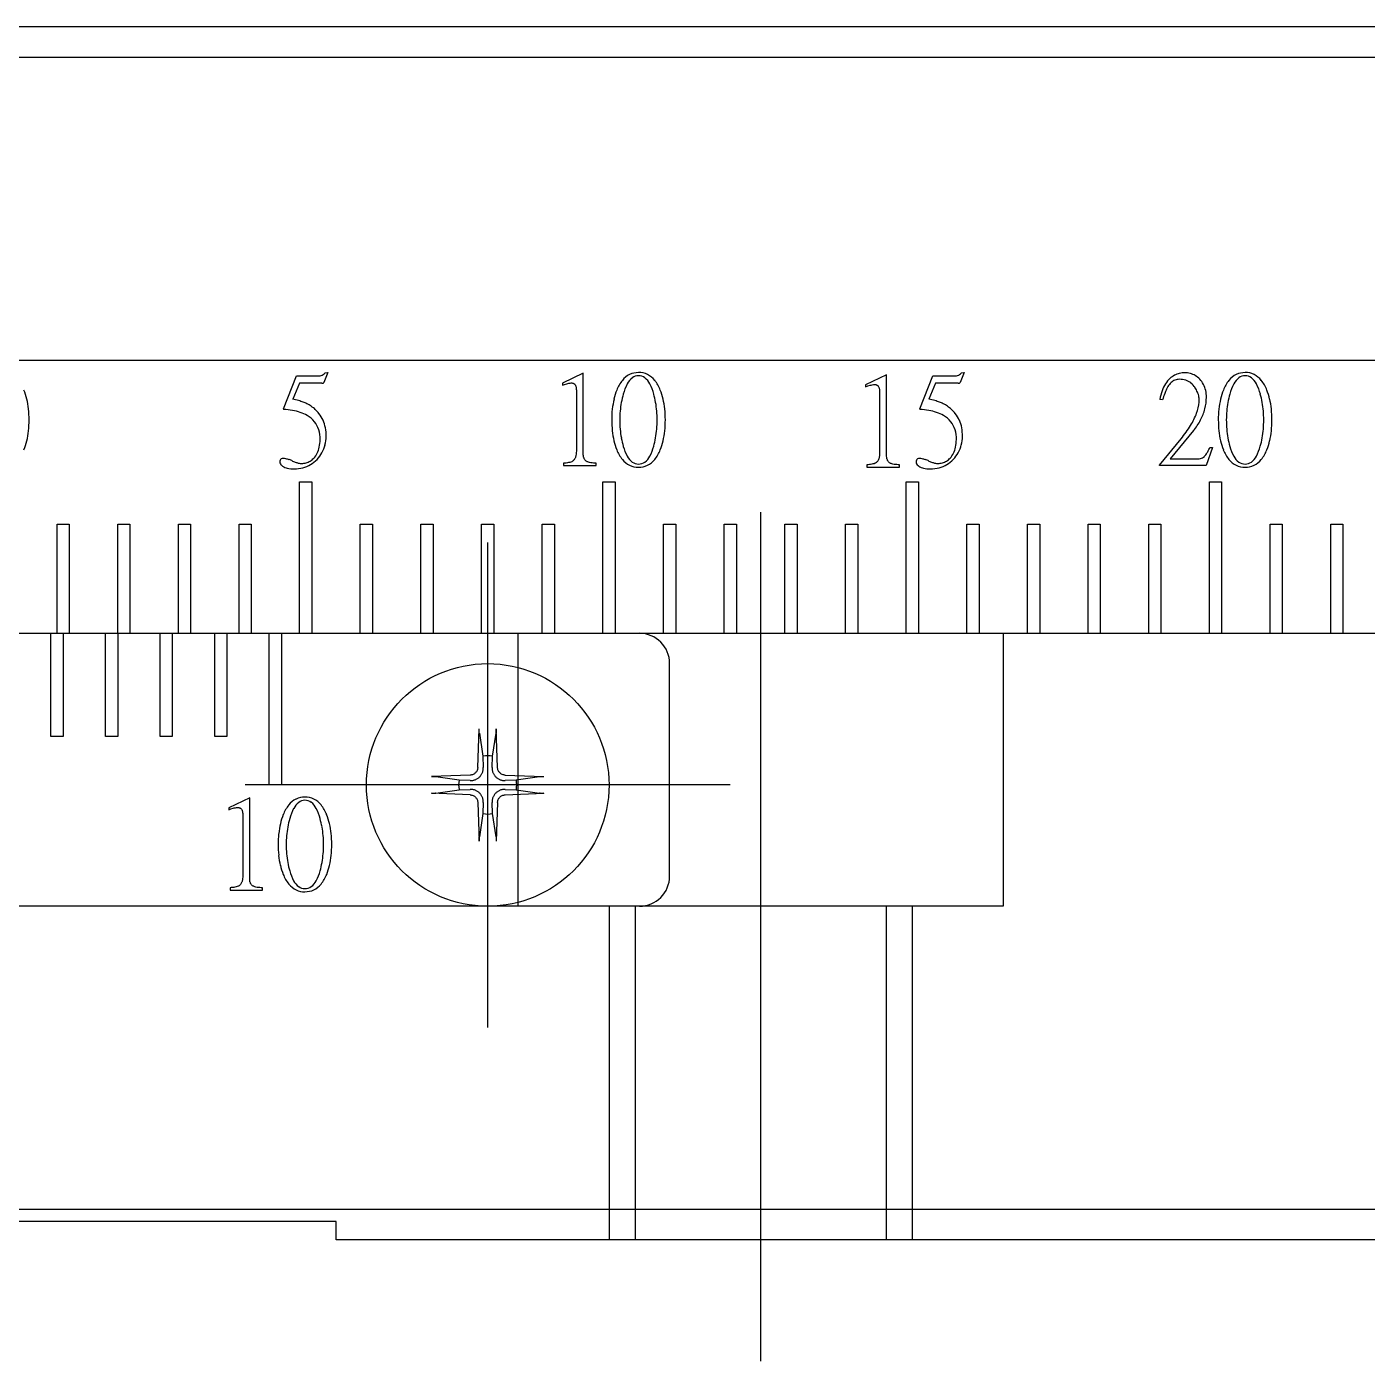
# Model space of a CAD drawing. Extents: x 1 to 273, y 0 to 197.
# Drawn here: x 136.67 to 158.76, y 68.77 to 90.77 of the extents above; entities that cross this region are included whole.
import ezdxf

# ---------------------------------------------------------------- set-up
doc = ezdxf.new("R2010")
doc.units = 0
doc.linetypes.add('CENTER', pattern=[50.8, 31.75, -6.35, 6.35, -6.35])
doc.linetypes.add('DASHED', pattern=[19.05, 12.7, -6.35])
doc.layers.get('0').update_dxf_attribs({"linetype": 'CONTINUOUS'})
doc.layers.add('CENTER', color=1, linetype='CENTER')

msp = doc.modelspace()

# ---------------------------------------------------------------- linework, layer by layer
at = {"color": 7, "linetype": 'CONTINUOUS'}
for p, q in [((180.765, 90.77), (91.765, 90.77)), ((91.265, 90.27), (181.265, 90.27)), ((180.265, 85.27), (92.265, 85.27)), ((140.901, 84.472), (141.115, 85.013)), ((141.16, 84.892), (141.05, 84.631)), ((141.115, 85.013), (141.488, 85.013)), ((141.531, 84.892), (141.16, 84.892)), ((141.63, 85.07), (141.563, 84.907)), ((141.586, 85.066), (141.63, 85.07)), ((145.841, 85.059), (145.496, 84.894)), ((145.496, 84.894), (145.496, 84.862)), ((145.496, 84.862), (145.532, 84.875)), ((145.532, 84.875), (145.568, 84.886)), ((145.568, 84.886), (145.586, 84.891)), ((145.586, 84.891), (145.605, 84.895)), ((145.605, 84.895), (145.624, 84.897)), ((145.624, 84.897), (145.643, 84.898)), ((145.643, 84.898), (145.653, 84.898)), ((145.653, 84.898), (145.663, 84.896)), ((145.663, 84.896), (145.668, 84.895)), ((145.668, 84.895), (145.673, 84.894)), ((145.673, 84.894), (145.678, 84.892)), ((145.678, 84.892), (145.682, 84.89)), ((145.682, 84.89), (145.687, 84.887)), ((145.687, 84.887), (145.691, 84.885)), ((145.691, 84.885), (145.695, 84.882)), ((145.695, 84.882), (145.698, 84.878)), ((145.698, 84.878), (145.702, 84.875)), ((145.702, 84.875), (145.705, 84.871)), ((145.705, 84.871), (145.71, 84.862)), ((145.71, 84.862), (145.715, 84.853)), ((145.841, 83.733), (145.841, 85.059)), ((150.841, 85.033), (150.496, 84.868)), ((150.496, 84.868), (150.496, 84.835)), ((150.532, 84.848), (150.568, 84.86)), ((150.568, 84.86), (150.586, 84.864)), ((150.586, 84.864), (150.605, 84.868)), ((150.605, 84.868), (150.624, 84.871)), ((150.624, 84.871), (150.643, 84.872)), ((150.643, 84.872), (150.653, 84.871)), ((150.653, 84.871), (150.663, 84.87)), ((150.663, 84.87), (150.668, 84.869)), ((150.668, 84.869), (150.673, 84.867)), ((150.673, 84.867), (150.678, 84.866)), ((150.678, 84.866), (150.682, 84.863)), ((150.682, 84.863), (150.687, 84.861)), ((150.687, 84.861), (150.691, 84.858)), ((150.691, 84.858), (150.695, 84.855)), ((150.841, 83.706), (150.841, 85.033)), ((151.391, 84.472), (151.605, 85.013)), ((151.65, 84.892), (151.54, 84.631)), ((151.605, 85.013), (151.978, 85.013)), ((152.021, 84.892), (151.65, 84.892)), ((152.121, 85.07), (152.053, 84.907)), ((152.076, 85.066), (152.121, 85.07)), ((145.715, 84.853), (145.718, 84.844)), ((145.718, 84.844), (145.721, 84.834)), ((145.721, 84.834), (145.723, 84.824)), ((145.723, 84.824), (145.725, 84.813)), ((145.725, 84.813), (145.726, 84.803)), ((145.726, 84.803), (145.726, 84.792)), ((145.726, 84.792), (145.727, 84.782)), ((145.727, 84.782), (145.727, 83.771)), ((150.496, 84.835), (150.532, 84.848)), ((150.695, 84.855), (150.698, 84.852)), ((150.698, 84.852), (150.702, 84.848)), ((150.702, 84.848), (150.705, 84.844)), ((150.705, 84.844), (150.71, 84.836)), ((150.71, 84.836), (150.715, 84.827)), ((150.715, 84.827), (150.718, 84.817)), ((150.718, 84.817), (150.721, 84.807)), ((150.721, 84.807), (150.723, 84.797)), ((150.723, 84.797), (150.725, 84.787)), ((150.725, 84.787), (150.726, 84.776)), ((150.726, 84.776), (150.726, 84.766)), ((150.726, 84.766), (150.727, 84.756)), ((150.727, 84.756), (150.727, 83.745)), ((155.478, 84.837), (155.457, 84.795)), ((155.388, 84.621), (155.348, 84.627)), ((155.341, 83.545), (155.696, 83.977)), ((155.9, 84.112), (155.519, 83.647)), ((145.727, 83.771), (145.726, 83.749)), ((156.214, 83.833), (156.108, 83.535)), ((156.173, 83.833), (156.214, 83.833)), ((145.537, 83.577), (145.517, 83.576)), ((145.517, 83.576), (145.517, 83.535)), ((145.517, 83.535), (146.053, 83.535)), ((145.557, 83.578), (145.537, 83.577)), ((145.578, 83.581), (145.557, 83.578)), ((145.598, 83.584), (145.578, 83.581)), ((145.617, 83.588), (145.598, 83.584)), ((145.635, 83.594), (145.617, 83.588)), ((145.651, 83.6), (145.635, 83.594)), ((145.659, 83.604), (145.651, 83.6)), ((145.665, 83.608), (145.659, 83.604)), ((145.674, 83.615), (145.665, 83.608)), ((145.682, 83.623), (145.674, 83.615)), ((145.69, 83.631), (145.682, 83.623)), ((145.696, 83.64), (145.69, 83.631)), ((145.702, 83.65), (145.696, 83.64)), ((145.707, 83.66), (145.702, 83.65)), ((145.711, 83.67), (145.707, 83.66)), ((145.715, 83.681), (145.711, 83.67)), ((145.718, 83.692), (145.715, 83.681)), ((145.72, 83.703), (145.718, 83.692)), ((145.724, 83.726), (145.72, 83.703)), ((145.726, 83.749), (145.724, 83.726)), ((145.841, 83.715), (145.841, 83.733)), ((145.843, 83.698), (145.841, 83.715)), ((145.846, 83.681), (145.843, 83.698)), ((145.851, 83.664), (145.846, 83.681)), ((145.854, 83.656), (145.851, 83.664)), ((145.857, 83.648), (145.854, 83.656)), ((145.861, 83.64), (145.857, 83.648)), ((145.866, 83.633), (145.861, 83.64)), ((145.871, 83.626), (145.866, 83.633)), ((145.877, 83.62), (145.871, 83.626)), ((145.883, 83.614), (145.877, 83.62)), ((145.89, 83.608), (145.883, 83.614)), ((145.898, 83.603), (145.89, 83.608)), ((145.907, 83.599), (145.898, 83.603)), ((145.916, 83.595), (145.907, 83.599)), ((145.926, 83.591), (145.916, 83.595)), ((145.945, 83.586), (145.926, 83.591)), ((145.965, 83.582), (145.945, 83.586)), ((145.986, 83.579), (145.965, 83.582)), ((146.008, 83.577), (145.986, 83.579)), ((146.03, 83.576), (146.008, 83.577)), ((146.053, 83.576), (146.03, 83.576)), ((146.053, 83.535), (146.053, 83.576)), ((150.537, 83.55), (150.517, 83.549)), ((150.517, 83.549), (150.517, 83.508)), ((150.557, 83.552), (150.537, 83.55)), ((150.578, 83.554), (150.557, 83.552)), ((150.598, 83.557), (150.578, 83.554)), ((150.617, 83.562), (150.598, 83.557)), ((150.635, 83.567), (150.617, 83.562)), ((150.651, 83.574), (150.635, 83.567)), ((150.659, 83.578), (150.651, 83.574)), ((150.665, 83.582), (150.659, 83.578)), ((150.674, 83.589), (150.665, 83.582)), ((150.682, 83.596), (150.674, 83.589)), ((150.69, 83.605), (150.682, 83.596)), ((150.696, 83.614), (150.69, 83.605)), ((150.702, 83.623), (150.696, 83.614)), ((150.707, 83.634), (150.702, 83.623)), ((150.711, 83.644), (150.707, 83.634)), ((150.715, 83.655), (150.711, 83.644)), ((150.718, 83.666), (150.715, 83.655)), ((150.72, 83.677), (150.718, 83.666)), ((150.724, 83.699), (150.72, 83.677)), ((150.726, 83.722), (150.724, 83.699)), ((150.727, 83.745), (150.726, 83.722)), ((150.841, 83.689), (150.841, 83.706)), ((150.843, 83.671), (150.841, 83.689)), ((150.846, 83.654), (150.843, 83.671)), ((150.851, 83.637), (150.846, 83.654)), ((150.854, 83.629), (150.851, 83.637)), ((150.857, 83.621), (150.854, 83.629)), ((150.861, 83.614), (150.857, 83.621)), ((150.866, 83.606), (150.861, 83.614)), ((150.871, 83.6), (150.866, 83.606)), ((150.877, 83.593), (150.871, 83.6)), ((150.883, 83.587), (150.877, 83.593)), ((150.89, 83.582), (150.883, 83.587)), ((150.898, 83.577), (150.89, 83.582)), ((150.907, 83.572), (150.898, 83.577)), ((150.916, 83.568), (150.907, 83.572)), ((150.926, 83.565), (150.916, 83.568)), ((150.945, 83.56), (150.926, 83.565)), ((150.965, 83.556), (150.945, 83.56)), ((150.986, 83.553), (150.965, 83.556)), ((151.008, 83.551), (150.986, 83.553)), ((151.03, 83.55), (151.008, 83.551)), ((151.053, 83.549), (151.03, 83.55)), ((151.053, 83.508), (151.053, 83.549)), ((155.341, 83.535), (155.341, 83.545)), ((156.108, 83.535), (155.341, 83.535)), ((155.519, 83.647), (155.975, 83.647)), ((150.517, 83.508), (151.053, 83.508)), ((141.165, 80.77), (141.165, 83.27)), ((141.165, 83.27), (141.365, 83.27)), ((141.365, 83.27), (141.365, 80.77)), ((146.165, 80.77), (146.165, 83.27)), ((146.165, 83.27), (146.365, 83.27)), ((146.365, 83.27), (146.365, 80.77)), ((151.165, 80.77), (151.165, 83.27)), ((151.165, 83.27), (151.365, 83.27)), ((151.365, 83.27), (151.365, 80.77)), ((156.165, 80.77), (156.165, 83.27)), ((156.165, 83.27), (156.365, 83.27)), ((156.365, 83.27), (156.365, 80.77)), ((137.165, 80.77), (137.165, 82.57)), ((137.165, 82.57), (137.365, 82.57)), ((137.365, 82.57), (137.365, 80.77)), ((138.165, 80.77), (138.165, 82.57)), ((138.165, 82.57), (138.365, 82.57)), ((138.365, 82.57), (138.365, 80.77)), ((139.165, 80.77), (139.165, 82.57)), ((139.165, 82.57), (139.365, 82.57)), ((139.365, 82.57), (139.365, 80.77)), ((140.165, 80.77), (140.165, 82.57)), ((140.165, 82.57), (140.365, 82.57)), ((140.365, 82.57), (140.365, 80.77)), ((142.165, 80.77), (142.165, 82.57)), ((142.165, 82.57), (142.365, 82.57)), ((142.365, 82.57), (142.365, 80.77)), ((143.165, 80.77), (143.165, 82.57)), ((143.165, 82.57), (143.365, 82.57)), ((143.365, 82.57), (143.365, 80.77)), ((144.165, 80.77), (144.165, 82.57)), ((144.165, 82.57), (144.365, 82.57)), ((144.365, 82.57), (144.365, 80.77)), ((145.165, 80.77), (145.165, 82.57)), ((145.165, 82.57), (145.365, 82.57)), ((145.365, 82.57), (145.365, 80.77)), ((147.165, 80.77), (147.165, 82.57)), ((147.165, 82.57), (147.365, 82.57)), ((147.365, 82.57), (147.365, 80.77)), ((148.165, 80.77), (148.165, 82.57)), ((148.165, 82.57), (148.365, 82.57)), ((148.365, 82.57), (148.365, 80.77)), ((149.165, 80.77), (149.165, 82.57)), ((149.165, 82.57), (149.365, 82.57)), ((149.365, 82.57), (149.365, 80.77)), ((150.165, 80.77), (150.165, 82.57)), ((150.165, 82.57), (150.365, 82.57)), ((150.365, 82.57), (150.365, 80.77)), ((152.165, 80.77), (152.165, 82.57)), ((152.165, 82.57), (152.365, 82.57)), ((152.365, 82.57), (152.365, 80.77)), ((153.165, 80.77), (153.165, 82.57)), ((153.165, 82.57), (153.365, 82.57)), ((153.365, 82.57), (153.365, 80.77)), ((154.165, 80.77), (154.165, 82.57)), ((154.165, 82.57), (154.365, 82.57)), ((154.365, 82.57), (154.365, 80.77)), ((155.165, 80.77), (155.165, 82.57)), ((155.165, 82.57), (155.365, 82.57)), ((155.365, 82.57), (155.365, 80.77)), ((157.165, 80.77), (157.165, 82.57)), ((157.165, 82.57), (157.365, 82.57)), ((157.365, 82.57), (157.365, 80.77)), ((158.165, 80.77), (158.165, 82.57)), ((158.165, 82.57), (158.365, 82.57)), ((158.365, 82.57), (158.365, 80.77)), ((91.265, 80.77), (181.265, 80.77)), ((137.065, 79.07), (137.065, 80.77)), ((137.265, 80.77), (137.265, 79.07)), ((137.965, 79.07), (137.965, 80.77)), ((138.165, 80.77), (138.165, 79.07)), ((138.865, 79.07), (138.865, 80.77)), ((139.065, 80.77), (139.065, 79.07)), ((139.765, 79.07), (139.765, 80.77)), ((139.965, 80.77), (139.965, 79.07)), ((140.665, 78.27), (140.665, 80.77)), ((140.865, 80.77), (140.865, 78.27)), ((147.265, 76.77), (147.265, 80.27)), ((144.102, 78.559), (144.127, 79.196)), ((144.126, 79.185), (144.127, 79.196)), ((144.126, 79.175), (144.126, 79.185)), ((144.126, 79.164), (144.126, 79.175)), ((144.126, 79.159), (144.126, 79.164)), ((144.126, 79.154), (144.126, 79.159)), ((144.126, 79.145), (144.126, 79.154)), ((144.126, 79.14), (144.126, 79.145)), ((144.127, 79.136), (144.126, 79.14)), ((144.127, 79.133), (144.127, 79.136)), ((144.127, 79.129), (144.127, 79.133)), ((144.127, 79.126), (144.127, 79.129)), ((144.128, 79.124), (144.127, 79.126)), ((144.128, 79.124), (144.187, 78.742)), ((144.342, 78.742), (144.402, 79.124)), ((144.403, 79.136), (144.402, 79.133)), ((144.402, 79.133), (144.402, 79.129)), ((144.402, 79.129), (144.402, 79.126)), ((144.402, 79.126), (144.402, 79.124)), ((144.403, 79.196), (144.403, 79.185)), ((144.427, 78.559), (144.403, 79.196)), ((144.403, 79.185), (144.403, 79.175)), ((144.403, 79.175), (144.403, 79.164)), ((144.403, 79.164), (144.403, 79.159)), ((144.403, 79.159), (144.403, 79.154)), ((144.403, 79.154), (144.403, 79.145)), ((144.403, 79.145), (144.403, 79.14)), ((144.403, 79.14), (144.403, 79.136)), ((137.265, 79.07), (137.065, 79.07)), ((138.165, 79.07), (137.965, 79.07)), ((139.065, 79.07), (138.865, 79.07)), ((139.965, 79.07), (139.765, 79.07)), ((144.187, 78.742), (144.192, 78.557)), ((144.338, 78.557), (144.342, 78.742)), ((144.035, 78.448), (144.023, 78.443)), ((144.045, 78.455), (144.035, 78.448)), ((144.055, 78.462), (144.045, 78.455)), ((144.064, 78.47), (144.055, 78.462)), ((144.072, 78.479), (144.064, 78.47)), ((144.079, 78.489), (144.072, 78.479)), ((144.086, 78.5), (144.079, 78.489)), ((144.091, 78.511), (144.086, 78.5)), ((144.096, 78.523), (144.091, 78.511)), ((144.099, 78.535), (144.096, 78.523)), ((144.101, 78.547), (144.099, 78.535)), ((144.102, 78.559), (144.101, 78.547)), ((144.428, 78.547), (144.427, 78.559)), ((144.43, 78.535), (144.428, 78.547)), ((144.433, 78.522), (144.43, 78.535)), ((144.438, 78.511), (144.433, 78.522)), ((144.443, 78.5), (144.438, 78.511)), ((144.45, 78.489), (144.443, 78.5)), ((144.457, 78.479), (144.45, 78.489)), ((144.465, 78.47), (144.457, 78.479)), ((144.474, 78.462), (144.465, 78.47)), ((144.484, 78.455), (144.474, 78.462)), ((144.495, 78.448), (144.484, 78.455)), ((144.506, 78.443), (144.495, 78.448)), ((140.865, 78.27), (140.665, 78.27)), ((143.975, 78.432), (143.339, 78.408)), ((143.339, 78.408), (143.349, 78.408)), ((143.349, 78.408), (143.36, 78.408)), ((143.36, 78.408), (143.37, 78.408)), ((143.37, 78.408), (143.375, 78.408)), ((143.375, 78.408), (143.38, 78.408)), ((143.38, 78.408), (143.39, 78.408)), ((143.39, 78.408), (143.394, 78.408)), ((143.394, 78.408), (143.398, 78.408)), ((143.398, 78.408), (143.402, 78.407)), ((143.402, 78.407), (143.405, 78.407)), ((143.405, 78.407), (143.408, 78.407)), ((143.408, 78.407), (143.411, 78.406)), ((143.792, 78.347), (143.411, 78.406)), ((143.977, 78.343), (143.792, 78.347)), ((143.988, 78.433), (143.975, 78.432)), ((144, 78.435), (143.988, 78.433)), ((144.012, 78.438), (144, 78.435)), ((144.023, 78.443), (144.012, 78.438)), ((144.518, 78.438), (144.506, 78.443)), ((144.53, 78.435), (144.518, 78.438)), ((144.542, 78.433), (144.53, 78.435)), ((144.554, 78.432), (144.542, 78.433)), ((144.737, 78.347), (144.552, 78.343)), ((144.554, 78.432), (145.191, 78.408)), ((145.119, 78.406), (144.737, 78.347)), ((145.119, 78.406), (145.121, 78.407)), ((145.121, 78.407), (145.124, 78.407)), ((145.124, 78.407), (145.128, 78.407)), ((145.128, 78.407), (145.131, 78.408)), ((145.131, 78.408), (145.135, 78.408)), ((145.135, 78.408), (145.14, 78.408)), ((145.14, 78.408), (145.149, 78.408)), ((145.149, 78.408), (145.154, 78.408)), ((145.154, 78.408), (145.159, 78.408)), ((145.159, 78.408), (145.17, 78.408)), ((145.17, 78.408), (145.18, 78.408)), ((145.18, 78.408), (145.191, 78.408)), ((140.341, 78.059), (139.996, 77.894)), ((140.341, 76.733), (140.341, 78.059)), ((143.349, 78.131), (143.339, 78.132)), ((143.975, 78.107), (143.339, 78.132)), ((143.36, 78.131), (143.349, 78.131)), ((143.37, 78.131), (143.36, 78.131)), ((143.375, 78.131), (143.37, 78.131)), ((143.38, 78.131), (143.375, 78.131)), ((143.39, 78.131), (143.38, 78.131)), ((143.394, 78.131), (143.39, 78.131)), ((143.398, 78.131), (143.394, 78.131)), ((143.402, 78.132), (143.398, 78.131)), ((143.405, 78.132), (143.402, 78.132)), ((143.408, 78.132), (143.405, 78.132)), ((143.411, 78.133), (143.408, 78.132)), ((143.411, 78.133), (143.792, 78.192)), ((143.792, 78.192), (143.977, 78.197)), ((143.975, 78.107), (143.987, 78.106)), ((143.987, 78.106), (143.999, 78.104)), ((143.999, 78.104), (144.011, 78.101)), ((144.011, 78.101), (144.023, 78.096)), ((144.023, 78.096), (144.034, 78.091)), ((144.034, 78.091), (144.045, 78.084)), ((144.045, 78.084), (144.055, 78.077)), ((144.055, 78.077), (144.064, 78.069)), ((144.064, 78.069), (144.072, 78.06)), ((144.072, 78.06), (144.079, 78.05)), ((144.079, 78.05), (144.086, 78.04)), ((144.086, 78.04), (144.091, 78.028)), ((144.091, 78.028), (144.096, 78.017)), ((144.096, 78.017), (144.099, 78.005)), ((144.43, 78.004), (144.433, 78.016)), ((144.433, 78.016), (144.438, 78.028)), ((144.438, 78.028), (144.443, 78.039)), ((144.443, 78.039), (144.45, 78.05)), ((144.45, 78.05), (144.457, 78.06)), ((144.457, 78.06), (144.465, 78.069)), ((144.465, 78.069), (144.474, 78.077)), ((144.474, 78.077), (144.484, 78.084)), ((144.484, 78.084), (144.495, 78.091)), ((144.495, 78.091), (144.506, 78.096)), ((144.506, 78.096), (144.517, 78.101)), ((144.517, 78.101), (144.53, 78.104)), ((144.53, 78.104), (144.542, 78.106)), ((144.542, 78.106), (144.554, 78.107)), ((144.552, 78.197), (144.737, 78.192)), ((144.554, 78.107), (145.191, 78.132)), ((144.737, 78.192), (145.119, 78.133)), ((145.121, 78.132), (145.119, 78.133)), ((145.124, 78.132), (145.121, 78.132)), ((145.128, 78.132), (145.124, 78.132)), ((145.131, 78.131), (145.128, 78.132)), ((145.135, 78.131), (145.131, 78.131)), ((145.14, 78.131), (145.135, 78.131)), ((145.149, 78.131), (145.14, 78.131)), ((145.154, 78.131), (145.149, 78.131)), ((145.159, 78.131), (145.154, 78.131)), ((145.17, 78.131), (145.159, 78.131)), ((145.18, 78.131), (145.17, 78.131)), ((145.191, 78.132), (145.18, 78.131)), ((139.996, 77.894), (139.996, 77.862)), ((139.996, 77.862), (140.032, 77.875)), ((140.032, 77.875), (140.068, 77.886)), ((140.068, 77.886), (140.086, 77.891)), ((140.086, 77.891), (140.105, 77.895)), ((140.105, 77.895), (140.124, 77.897)), ((140.124, 77.897), (140.143, 77.898)), ((140.143, 77.898), (140.153, 77.898)), ((140.153, 77.898), (140.163, 77.896)), ((140.163, 77.896), (140.168, 77.895)), ((140.168, 77.895), (140.173, 77.894)), ((140.173, 77.894), (140.178, 77.892)), ((140.178, 77.892), (140.182, 77.89)), ((140.182, 77.89), (140.187, 77.887)), ((140.187, 77.887), (140.191, 77.885)), ((140.191, 77.885), (140.195, 77.882)), ((140.195, 77.882), (140.198, 77.878)), ((140.198, 77.878), (140.202, 77.875)), ((140.202, 77.875), (140.205, 77.871)), ((140.205, 77.871), (140.21, 77.862)), ((140.21, 77.862), (140.215, 77.853)), ((140.215, 77.853), (140.218, 77.844)), ((140.218, 77.844), (140.221, 77.834)), ((140.221, 77.834), (140.223, 77.824)), ((140.223, 77.824), (140.225, 77.813)), ((140.225, 77.813), (140.226, 77.803)), ((140.226, 77.803), (140.226, 77.792)), ((140.226, 77.792), (140.227, 77.782)), ((144.099, 78.005), (144.101, 77.993)), ((144.101, 77.993), (144.102, 77.98)), ((144.102, 77.98), (144.127, 77.344)), ((144.187, 77.797), (144.128, 77.416)), ((144.192, 77.982), (144.187, 77.797)), ((144.342, 77.797), (144.338, 77.982)), ((144.402, 77.416), (144.342, 77.797)), ((144.427, 77.98), (144.403, 77.344)), ((144.427, 77.98), (144.428, 77.992)), ((144.428, 77.992), (144.43, 78.004)), ((140.227, 77.782), (140.227, 76.771)), ((144.126, 77.399), (144.127, 77.403)), ((144.126, 77.395), (144.126, 77.399)), ((144.126, 77.385), (144.126, 77.395)), ((144.126, 77.38), (144.126, 77.385)), ((144.126, 77.375), (144.126, 77.38)), ((144.126, 77.365), (144.126, 77.375)), ((144.126, 77.354), (144.126, 77.365)), ((144.127, 77.344), (144.126, 77.354)), ((144.127, 77.413), (144.128, 77.416)), ((144.127, 77.41), (144.127, 77.413)), ((144.127, 77.407), (144.127, 77.41)), ((144.127, 77.403), (144.127, 77.407)), ((144.402, 77.416), (144.402, 77.413)), ((144.402, 77.413), (144.402, 77.41)), ((144.402, 77.41), (144.402, 77.407)), ((144.402, 77.407), (144.403, 77.403)), ((144.403, 77.403), (144.403, 77.399)), ((144.403, 77.399), (144.403, 77.395)), ((144.403, 77.395), (144.403, 77.385)), ((144.403, 77.385), (144.403, 77.38)), ((144.403, 77.38), (144.403, 77.375)), ((144.403, 77.375), (144.403, 77.365)), ((144.403, 77.365), (144.403, 77.354)), ((144.403, 77.354), (144.403, 77.344)), ((140.215, 76.681), (140.211, 76.67)), ((140.218, 76.692), (140.215, 76.681)), ((140.22, 76.703), (140.218, 76.692)), ((140.224, 76.726), (140.22, 76.703)), ((140.226, 76.749), (140.224, 76.726)), ((140.227, 76.771), (140.226, 76.749)), ((140.341, 76.715), (140.341, 76.733)), ((140.343, 76.698), (140.341, 76.715)), ((140.346, 76.681), (140.343, 76.698)), ((140.351, 76.664), (140.346, 76.681)), ((140.037, 76.577), (140.017, 76.576)), ((140.017, 76.576), (140.017, 76.535)), ((140.017, 76.535), (140.553, 76.535)), ((140.057, 76.578), (140.037, 76.577)), ((140.078, 76.581), (140.057, 76.578)), ((140.098, 76.584), (140.078, 76.581)), ((140.117, 76.588), (140.098, 76.584)), ((140.135, 76.594), (140.117, 76.588)), ((140.151, 76.6), (140.135, 76.594)), ((140.159, 76.604), (140.151, 76.6)), ((140.165, 76.608), (140.159, 76.604)), ((140.174, 76.615), (140.165, 76.608)), ((140.182, 76.623), (140.174, 76.615)), ((140.19, 76.631), (140.182, 76.623)), ((140.196, 76.64), (140.19, 76.631)), ((140.202, 76.65), (140.196, 76.64)), ((140.207, 76.66), (140.202, 76.65)), ((140.211, 76.67), (140.207, 76.66)), ((140.354, 76.656), (140.351, 76.664)), ((140.357, 76.648), (140.354, 76.656)), ((140.361, 76.64), (140.357, 76.648)), ((140.366, 76.633), (140.361, 76.64)), ((140.371, 76.626), (140.366, 76.633)), ((140.377, 76.62), (140.371, 76.626)), ((140.383, 76.614), (140.377, 76.62)), ((140.39, 76.608), (140.383, 76.614)), ((140.398, 76.603), (140.39, 76.608)), ((140.407, 76.599), (140.398, 76.603)), ((140.416, 76.595), (140.407, 76.599)), ((140.426, 76.591), (140.416, 76.595)), ((140.445, 76.586), (140.426, 76.591)), ((140.465, 76.582), (140.445, 76.586)), ((140.486, 76.579), (140.465, 76.582)), ((140.508, 76.577), (140.486, 76.579)), ((140.53, 76.576), (140.508, 76.577)), ((140.553, 76.576), (140.53, 76.576)), ((140.553, 76.535), (140.553, 76.576)), ((146.765, 76.27), (125.765, 76.27)), ((181.265, 71.27), (91.265, 71.27)), ((141.765, 71.07), (130.765, 71.07)), ((141.765, 70.77), (141.765, 71.07)), ((180.765, 70.77), (141.765, 70.77))]:
    msp.add_line(p, q, dxfattribs=at)
at = {"color": 3, "linetype": 'DASHED'}
for p, q in [((144.765, 76.27), (144.765, 80.77)), ((152.765, 80.77), (152.765, 76.27)), ((152.765, 76.27), (144.765, 76.27)), ((146.265, 76.27), (146.265, 70.77)), ((146.698, 76.27), (146.698, 70.77)), ((150.832, 76.27), (150.832, 70.77)), ((151.265, 76.27), (151.265, 70.77))]:
    msp.add_line(p, q, dxfattribs=at)
at = {"color": 7, "linetype": 'CONTINUOUS'}
msp.add_circle((144.265, 78.27), 2, dxfattribs=at)
for centre, radius, start, end in [((141.488, 85.116), 0.103, 269.9573, 289.456), ((141.48, 85.135), 0.123, 289.8018, 307.0841), ((141.532, 84.966), 0.0733, 269.1351, 281.9708), ((141.541, 84.921), 0.0281, 281.4538, 305.805), ((141.442, 85.185), 0.187, 307.1607, 320.255), ((141.549, 84.911), 0.0151, 307.0574, 344.0647), ((146.99, 84.544), 0.642, 141.8067, 158.4258), ((146.765, 84.716), 0.359, 116.5466, 141.2478), ((147.274, 84.511), 0.8, 152.3497, 165.2539), ((146.84, 84.74), 0.308, 128.0346, 152.5067), ((146.748, 84.737), 0.332, 89.2937, 115.4267), ((146.751, 84.846), 0.171, 89.8353, 126.5002), ((146.756, 84.736), 0.334, 64.6264, 90.6532), ((146.753, 84.844), 0.173, 53.6842, 90.279), ((146.668, 84.743), 0.305, 27.3429, 52.1158), ((146.74, 84.718), 0.356, 38.658, 63.5476), ((146.253, 84.524), 0.774, 14.2709, 27.586), ((146.527, 84.552), 0.627, 21.378, 38.3895), ((151.978, 85.116), 0.103, 269.9573, 289.456), ((151.971, 85.135), 0.123, 289.8018, 307.0841), ((152.022, 84.966), 0.0733, 269.1351, 281.9708), ((152.031, 84.921), 0.0281, 281.4538, 305.805), ((151.932, 85.185), 0.187, 307.1607, 320.255), ((152.039, 84.911), 0.0151, 307.0574, 344.0647), ((155.928, 84.579), 0.576, 148.0489, 160.7352), ((155.797, 84.659), 0.423, 132.3214, 147.9228), ((155.738, 84.683), 0.302, 132.9391, 149.2691), ((155.765, 84.694), 0.375, 118.4884, 132.2517), ((155.672, 84.752), 0.206, 111.5948, 132.6348), ((155.748, 84.723), 0.342, 103.6429, 118.3041), ((155.668, 84.756), 0.202, 89.5516, 110.9653), ((155.753, 84.704), 0.362, 96.4208, 103.6375), ((155.673, 84.624), 0.334, 72.6525, 90.5576), ((155.757, 84.668), 0.398, 89.9373, 96.4128), ((155.759, 84.716), 0.35, 75.0868, 90.2803), ((155.69, 84.684), 0.272, 51.7201, 72.2767), ((155.766, 84.748), 0.317, 58.6281, 74.8604), ((155.658, 84.648), 0.319, 32.8131, 51.2558), ((155.741, 84.709), 0.363, 43.5924, 58.3948), ((155.712, 84.687), 0.4, 27.9732, 43.1021), ((155.705, 84.684), 0.407, 12.8301, 27.765), ((156.99, 84.544), 0.642, 141.8067, 158.4258), ((156.765, 84.716), 0.359, 116.5466, 141.2478), ((157.274, 84.511), 0.8, 152.3497, 165.2539), ((156.84, 84.74), 0.308, 128.0346, 152.5067), ((156.748, 84.737), 0.332, 89.2937, 115.4267), ((156.751, 84.846), 0.171, 89.8353, 126.5002), ((156.756, 84.736), 0.334, 64.6264, 90.6532), ((156.753, 84.844), 0.173, 53.6842, 90.279), ((156.668, 84.743), 0.305, 27.3429, 52.1158), ((156.74, 84.718), 0.356, 38.658, 63.5476), ((156.253, 84.524), 0.774, 14.2709, 27.586), ((156.527, 84.552), 0.627, 21.378, 38.3895), ((135.622, 84.386), 1.073, 13.2882, 21.5696), ((147.442, 84.373), 1.125, 158.7761, 166.7628), ((147.949, 84.299), 1.507, 163.9788, 169.4048), ((145.548, 84.308), 1.51, 10.2609, 15.6321), ((146.112, 84.386), 1.073, 13.2882, 21.5696), ((156.205, 84.482), 0.87, 160.7364, 170.373), ((160.469, 82.738), 5.418, 158.5052, 159.6588), ((157.276, 83.998), 1.986, 156.3322, 158.5817), ((155.595, 84.592), 0.402, 22.4054, 34.6466), ((155.634, 84.609), 0.361, 9.1763, 22.326), ((155.62, 84.607), 0.374, 356.2219, 9.0537), ((155.343, 84.661), 0.771, 345.732, 0.0514), ((155.61, 84.664), 0.504, 359.7279, 12.6493), ((157.442, 84.373), 1.125, 158.7761, 166.7628), ((157.949, 84.299), 1.507, 163.9788, 169.4048), ((155.548, 84.308), 1.51, 10.2609, 15.6321), ((156.112, 84.386), 1.073, 13.2882, 21.5696), ((135.382, 84.33), 1.32, 6.0471, 13.2628), ((135.03, 84.293), 1.674, 359.8807, 6.0387), ((140.946, 84.457), 0.0479, 160.8609, 169.2763), ((140.908, 84.464), 0.0092, 167.2044, 192.7956), ((140.901, 84.462), 0.00178, 193.6323, 272.6279), ((140.877, 83.439), 1.021, 80.4715, 88.6731), ((140.918, 83.681), 0.776, 70.6148, 80.4628), ((140.54, 82.495), 2.197, 73.9631, 76.5892), ((140.827, 83.488), 1.163, 70.0124, 74.0248), ((141.045, 84.082), 0.53, 63.3872, 70.1611), ((141.052, 84.07), 0.538, 55.5472, 64.6615), ((141.04, 84.054), 0.558, 46.6126, 55.5054), ((140.997, 84.009), 0.62, 38.2978, 46.5808), ((147.955, 84.292), 1.646, 173.9099, 180.1105), ((147.65, 84.325), 1.338, 166.7882, 173.9019), ((148.035, 84.29), 1.593, 174.795, 180.0242), ((147.971, 84.295), 1.529, 169.4141, 174.7865), ((145.493, 84.298), 1.566, 5.0093, 10.2518), ((145.394, 84.29), 1.665, 359.9697, 5.0017), ((145.872, 84.33), 1.32, 6.0471, 13.2628), ((145.52, 84.293), 1.674, 359.8807, 6.0387), ((151.436, 84.457), 0.0479, 160.8609, 169.2763), ((151.398, 84.464), 0.0092, 167.2044, 192.7956), ((151.391, 84.462), 0.00178, 193.6323, 272.6279), ((151.367, 83.439), 1.021, 80.4715, 88.6731), ((151.408, 83.681), 0.776, 70.6148, 80.4628), ((151.03, 82.495), 2.197, 73.9631, 76.5892), ((151.317, 83.488), 1.163, 70.0124, 74.0248), ((151.535, 84.082), 0.53, 63.3872, 70.1611), ((151.542, 84.07), 0.538, 55.5472, 64.6615), ((151.53, 84.054), 0.558, 46.6126, 55.5054), ((151.487, 84.009), 0.62, 38.2978, 46.5808), ((155.334, 84.632), 0.661, 339.4358, 355.7466), ((155.287, 84.678), 0.829, 331.9297, 345.5693), ((157.955, 84.292), 1.646, 173.9099, 180.1105), ((157.65, 84.325), 1.338, 166.7882, 173.9019), ((158.035, 84.29), 1.593, 174.795, 180.0242), ((157.971, 84.295), 1.529, 169.4141, 174.7865), ((155.493, 84.298), 1.566, 5.0093, 10.2518), ((155.394, 84.29), 1.665, 359.9697, 5.0017), ((155.872, 84.33), 1.32, 6.0471, 13.2628), ((155.52, 84.293), 1.674, 359.8807, 6.0387), ((135.014, 84.285), 1.69, 353.9893, 0.1283), ((140.965, 83.816), 0.633, 59.2808, 70.5721), ((141.057, 83.965), 0.458, 39.8178, 59.7095), ((141.103, 84.008), 0.395, 17.3246, 39.2769), ((141.055, 84.059), 0.543, 24.2446, 37.8899), ((141.03, 84.05), 0.57, 10.8892, 24.1023), ((147.988, 84.286), 1.678, 179.881, 186.0309), ((148.18, 84.287), 1.738, 179.9442, 184.9832), ((145.268, 84.287), 1.791, 355.1774, 0.0578), ((145.504, 84.285), 1.69, 353.9893, 0.1283), ((151.455, 83.816), 0.633, 59.2808, 70.5721), ((151.547, 83.965), 0.458, 39.8178, 59.7095), ((151.593, 84.008), 0.395, 17.3246, 39.2769), ((151.545, 84.059), 0.543, 24.2446, 37.8899), ((151.521, 84.05), 0.57, 10.8892, 24.1023), ((154.153, 85.251), 2.001, 320.461, 328.23), ((154.886, 84.799), 1.139, 328.1596, 339.4846), ((155.099, 84.78), 1.043, 320.14, 331.8365), ((157.988, 84.286), 1.678, 179.881, 186.0309), ((158.18, 84.287), 1.738, 179.9442, 184.9832), ((155.268, 84.287), 1.791, 355.1774, 0.0578), ((155.504, 84.285), 1.69, 353.9893, 0.1283), ((135.38, 84.246), 1.322, 346.768, 354.0003), ((140.988, 83.977), 0.514, 358.4839, 16.8828), ((140.963, 84.032), 0.639, 345.7632, 358.7145), ((140.908, 84.027), 0.694, 359.2215, 10.7983), ((147.645, 84.249), 1.334, 186.0315, 193.2001), ((147.982, 84.27), 1.539, 184.9857, 190.449), ((147.84, 84.244), 1.395, 190.4551, 196.2875), ((145.652, 84.239), 1.404, 344.0998, 349.8418), ((145.494, 84.268), 1.564, 349.8375, 355.1847), ((145.87, 84.246), 1.322, 346.768, 354.0003), ((151.479, 83.977), 0.514, 358.4839, 16.8828), ((151.453, 84.032), 0.639, 345.7632, 358.7145), ((151.398, 84.027), 0.694, 359.2215, 10.7983), ((157.645, 84.249), 1.334, 186.0315, 193.2001), ((157.982, 84.27), 1.539, 184.9857, 190.449), ((157.84, 84.244), 1.395, 190.4551, 196.2875), ((155.652, 84.239), 1.404, 344.0998, 349.8418), ((155.494, 84.268), 1.564, 349.8375, 355.1847), ((155.87, 84.246), 1.322, 346.768, 354.0003), ((135.628, 84.188), 1.067, 338.4257, 346.7665), ((141.065, 83.927), 0.433, 334.0754, 348.3685), ((140.851, 83.972), 0.651, 348.3503, 359.2247), ((141.056, 84.01), 0.544, 331.19, 345.6305), ((147.411, 84.195), 1.093, 193.2098, 201.3991), ((146.967, 84.022), 0.617, 201.4624, 218.6555), ((147.191, 84.032), 0.713, 194.5816, 208.6061), ((146.302, 84.032), 0.722, 331.8651, 345.7722), ((146.538, 84.021), 0.615, 321.322, 338.56), ((146.118, 84.188), 1.067, 338.4257, 346.7665), ((151.555, 83.927), 0.433, 334.0754, 348.3685), ((151.341, 83.972), 0.651, 348.3503, 359.2247), ((151.546, 84.01), 0.544, 331.19, 345.6305), ((155.619, 84.06), 0.596, 324.6336, 330.2183), ((154.916, 84.467), 1.408, 330.0594, 333.2025), ((157.411, 84.195), 1.093, 193.2098, 201.3991), ((156.967, 84.022), 0.617, 201.4624, 218.6555), ((157.191, 84.032), 0.713, 194.5816, 208.6061), ((156.302, 84.032), 0.722, 331.8651, 345.7722), ((156.538, 84.021), 0.615, 321.322, 338.56), ((156.118, 84.188), 1.067, 338.4257, 346.7665), ((140.91, 83.596), 0.0728, 156.281, 181.8872), ((140.912, 83.594), 0.0745, 179.7689, 184.4732), ((140.874, 83.591), 0.0361, 184.316, 191.9442), ((140.853, 83.586), 0.015, 191.5786, 205.2913), ((140.948, 83.623), 0.117, 201.5057, 219.093), ((140.881, 83.608), 0.0408, 117.1293, 154.954), ((140.958, 83.631), 0.13, 219.3474, 234.6593), ((140.89, 83.585), 0.066, 88.0277, 115.4071), ((140.891, 83.394), 0.257, 79.2315, 89.6241), ((140.865, 83.253), 0.4, 71.5675, 79.3119), ((140.796, 83.045), 0.62, 65.85, 71.6275), ((141.335, 84.247), 0.698, 245.8334, 250.8777), ((141.236, 83.96), 0.394, 250.7805, 258.1713), ((141.199, 83.777), 0.208, 257.9993, 269.3203), ((141.193, 83.865), 0.295, 270.7211, 285.4421), ((141.102, 83.962), 0.477, 284.1459, 300.5209), ((141.199, 83.839), 0.269, 285.6366, 301.3182), ((141.18, 83.868), 0.303, 301.5113, 315.9675), ((141.092, 83.975), 0.493, 300.7739, 316.7817), ((141.156, 83.884), 0.332, 316.8732, 333.9198), ((141.046, 84.017), 0.556, 316.7918, 331.0148), ((146.763, 83.86), 0.356, 218.8739, 243.7271), ((146.823, 83.829), 0.293, 208.0577, 233.3426), ((146.748, 83.844), 0.336, 244.7936, 270.6548), ((146.751, 83.738), 0.177, 234.7577, 270.348), ((146.753, 83.739), 0.178, 269.5975, 305.2384), ((146.756, 83.843), 0.334, 269.2919, 295.2597), ((146.682, 83.827), 0.291, 306.7157, 332.2786), ((146.741, 83.86), 0.356, 296.2729, 321.1261), ((151.401, 83.596), 0.0728, 156.281, 181.8872), ((151.402, 83.594), 0.0745, 179.7689, 184.4732), ((151.364, 83.591), 0.0361, 184.316, 191.9442), ((151.343, 83.586), 0.015, 191.5786, 205.2913), ((151.438, 83.623), 0.117, 201.5057, 219.093), ((151.371, 83.608), 0.0408, 117.1293, 154.954), ((151.448, 83.631), 0.13, 219.3474, 234.6593), ((151.381, 83.585), 0.066, 88.0277, 115.4071), ((151.381, 83.394), 0.257, 79.2315, 89.6241), ((151.355, 83.253), 0.4, 71.5675, 79.3119), ((151.286, 83.045), 0.62, 65.85, 71.6275), ((151.825, 84.247), 0.698, 245.8334, 250.8777), ((151.726, 83.96), 0.394, 250.7805, 258.1713), ((151.689, 83.777), 0.208, 257.9993, 269.3203), ((151.683, 83.865), 0.295, 270.7211, 285.4421), ((151.592, 83.962), 0.477, 284.1459, 300.5209), ((151.689, 83.839), 0.269, 285.6366, 301.3182), ((151.67, 83.868), 0.303, 301.5113, 315.9675), ((151.582, 83.975), 0.493, 300.7739, 316.7817), ((151.646, 83.884), 0.332, 316.8732, 333.9198), ((151.536, 84.017), 0.556, 316.7918, 331.0148), ((155.977, 83.835), 0.188, 269.5768, 282.2782), ((155.988, 83.78), 0.132, 282.3604, 298.5053), ((155.997, 83.764), 0.114, 298.775, 316.587), ((155.949, 83.824), 0.19, 313.2265, 325.1433), ((156.763, 83.86), 0.356, 218.8739, 243.7271), ((156.823, 83.829), 0.293, 208.0577, 233.3426), ((156.748, 83.844), 0.336, 244.7936, 270.6548), ((156.751, 83.738), 0.177, 234.7577, 270.348), ((156.753, 83.739), 0.178, 269.5975, 305.2384), ((156.756, 83.843), 0.334, 269.2919, 295.2597), ((156.682, 83.827), 0.291, 306.7157, 332.2786), ((156.741, 83.86), 0.356, 296.2729, 321.1261), ((141.005, 83.707), 0.218, 236.1652, 258.5243), ((141.067, 84.002), 0.521, 258.2451, 270.7659), ((141.078, 84.063), 0.581, 269.6263, 283.9812), ((151.495, 83.707), 0.218, 236.1652, 258.5243), ((151.557, 84.002), 0.521, 258.2451, 270.7659), ((151.568, 84.063), 0.581, 269.6263, 283.9812), ((146.765, 80.27), 0.5, 0, 90), ((144.265, 78.27), 0.479, 80.6957, 99.3043), ((143.99, 78.546), 0.201, 327.3884, 333.7306), ((143.978, 78.552), 0.214, 333.7006, 339.428), ((143.986, 78.549), 0.206, 339.386, 345.0043), ((143.976, 78.551), 0.216, 345.0596, 350.4557), ((143.969, 78.553), 0.222, 350.4292, 355.7575), ((143.979, 78.552), 0.212, 355.7311, 1.3135), ((144.55, 78.552), 0.213, 178.6874, 184.268), ((144.56, 78.553), 0.222, 184.2424, 189.5709), ((144.553, 78.551), 0.216, 189.5456, 194.9391), ((144.543, 78.549), 0.206, 194.9953, 200.6145), ((144.552, 78.552), 0.214, 200.572, 206.2994), ((144.539, 78.546), 0.201, 206.2694, 212.6116), ((144.265, 78.27), 0.479, 170.6957, 189.3043), ((143.982, 78.555), 0.213, 268.6874, 274.268), ((143.982, 78.565), 0.222, 274.2424, 279.5709), ((143.983, 78.558), 0.216, 279.5456, 284.9391), ((143.985, 78.548), 0.206, 284.9953, 290.6145), ((143.982, 78.557), 0.214, 290.572, 296.2994), ((143.989, 78.544), 0.201, 296.2694, 302.6116), ((143.984, 78.552), 0.209, 302.6454, 308.7756), ((143.988, 78.546), 0.202, 308.7204, 314.9342), ((143.988, 78.546), 0.202, 315.0678, 321.2775), ((143.982, 78.551), 0.209, 321.2249, 327.3542), ((144.547, 78.551), 0.209, 212.6454, 218.7756), ((144.541, 78.546), 0.202, 218.7204, 224.9342), ((144.541, 78.546), 0.202, 225.0678, 231.2775), ((144.546, 78.552), 0.209, 231.2249, 237.3542), ((144.541, 78.544), 0.201, 237.3884, 243.7306), ((144.547, 78.557), 0.214, 243.7006, 249.428), ((144.544, 78.548), 0.206, 249.386, 255.0043), ((144.546, 78.558), 0.216, 255.0596, 260.4557), ((144.548, 78.565), 0.222, 260.4292, 265.7575), ((144.547, 78.555), 0.212, 265.7311, 271.3135), ((144.265, 78.27), 0.479, 350.6957, 9.3043), ((141.265, 77.716), 0.359, 116.5466, 141.2478), ((141.248, 77.737), 0.332, 89.2937, 115.4267), ((141.251, 77.846), 0.171, 89.8353, 126.5002), ((141.256, 77.736), 0.334, 64.6264, 90.6532), ((141.253, 77.844), 0.173, 53.6842, 90.279), ((141.24, 77.718), 0.356, 38.658, 63.5476), ((143.982, 77.984), 0.212, 85.7311, 91.3135), ((143.982, 77.974), 0.222, 80.4292, 85.7575), ((143.983, 77.981), 0.216, 75.0596, 80.4557), ((143.985, 77.991), 0.206, 69.386, 75.0043), ((143.982, 77.983), 0.214, 63.7006, 69.428), ((143.989, 77.995), 0.201, 57.3884, 63.7306), ((143.984, 77.987), 0.209, 51.2249, 57.3542), ((143.988, 77.993), 0.202, 45.0678, 51.2775), ((143.988, 77.993), 0.202, 38.7204, 44.9342), ((143.982, 77.989), 0.209, 32.6454, 38.7756), ((143.99, 77.993), 0.201, 26.2694, 32.6116), ((143.978, 77.987), 0.214, 20.572, 26.2994), ((143.986, 77.99), 0.206, 14.9953, 20.6145), ((143.976, 77.988), 0.216, 9.5456, 14.9391), ((143.969, 77.987), 0.222, 4.2424, 9.5709), ((144.56, 77.987), 0.222, 170.4292, 175.7575), ((144.553, 77.988), 0.216, 165.0596, 170.4557), ((144.543, 77.99), 0.206, 159.386, 165.0043), ((144.552, 77.987), 0.214, 153.7006, 159.428), ((144.539, 77.993), 0.201, 147.3884, 153.7306), ((144.547, 77.989), 0.209, 141.2249, 147.3542), ((144.541, 77.993), 0.202, 135.0678, 141.2775), ((144.541, 77.993), 0.202, 128.7204, 134.9342), ((144.546, 77.987), 0.209, 122.6454, 128.7756), ((144.541, 77.995), 0.201, 116.2694, 122.6116), ((144.547, 77.983), 0.214, 110.572, 116.2994), ((144.544, 77.991), 0.206, 104.9953, 110.6145), ((144.546, 77.981), 0.216, 99.5456, 104.9391), ((144.548, 77.974), 0.222, 94.2424, 99.5709), ((144.547, 77.984), 0.213, 88.6874, 94.268), ((141.49, 77.544), 0.642, 141.8067, 158.4258), ((141.774, 77.511), 0.8, 152.3497, 165.2539), ((141.34, 77.74), 0.308, 128.0346, 152.5067), ((141.168, 77.743), 0.305, 27.3429, 52.1158), ((140.753, 77.524), 0.774, 14.2709, 27.586), ((141.027, 77.552), 0.627, 21.378, 38.3895), ((144.265, 78.27), 0.479, 260.6957, 279.3043), ((143.979, 77.987), 0.213, 358.6874, 4.268), ((144.55, 77.987), 0.212, 175.7311, 181.3135), ((142.15, 77.325), 1.338, 166.7882, 173.9019), ((141.942, 77.373), 1.125, 158.7761, 166.7628), ((142.471, 77.295), 1.529, 169.4141, 174.7865), ((142.449, 77.299), 1.507, 163.9788, 169.4048), ((140.048, 77.308), 1.51, 10.2609, 15.6321), ((139.993, 77.298), 1.566, 5.0093, 10.2518), ((140.612, 77.386), 1.073, 13.2882, 21.5696), ((140.372, 77.33), 1.32, 6.0471, 13.2628), ((142.455, 77.292), 1.646, 173.9099, 180.1105), ((142.535, 77.29), 1.593, 174.795, 180.0242), ((139.894, 77.29), 1.665, 359.9697, 5.0017), ((140.02, 77.293), 1.674, 359.8807, 6.0387), ((142.488, 77.286), 1.678, 179.881, 186.0309), ((142.68, 77.287), 1.738, 179.9442, 184.9832), ((142.482, 77.27), 1.539, 184.9857, 190.449), ((139.994, 77.268), 1.564, 349.8375, 355.1847), ((139.768, 77.287), 1.791, 355.1774, 0.0578), ((140.004, 77.285), 1.69, 353.9893, 0.1283), ((142.145, 77.249), 1.334, 186.0315, 193.2001), ((141.911, 77.195), 1.093, 193.2098, 201.3991), ((142.34, 77.244), 1.395, 190.4551, 196.2875), ((140.152, 77.239), 1.404, 344.0998, 349.8418), ((140.618, 77.188), 1.067, 338.4257, 346.7665), ((140.37, 77.246), 1.322, 346.768, 354.0003), ((141.467, 77.022), 0.617, 201.4624, 218.6555), ((141.691, 77.032), 0.713, 194.5816, 208.6061), ((141.323, 76.829), 0.293, 208.0577, 233.3426), ((141.182, 76.827), 0.291, 306.7157, 332.2786), ((140.802, 77.032), 0.722, 331.8651, 345.7722), ((141.038, 77.021), 0.615, 321.322, 338.56), ((146.765, 76.77), 0.5, 270, 0), ((141.263, 76.86), 0.356, 218.8739, 243.7271), ((141.248, 76.844), 0.336, 244.7936, 270.6548), ((141.251, 76.738), 0.177, 234.7577, 270.348), ((141.253, 76.739), 0.178, 269.5975, 305.2384), ((141.256, 76.843), 0.334, 269.2919, 295.2597), ((141.241, 76.86), 0.356, 296.2729, 321.1261)]:
    msp.add_arc(centre, radius, start, end, dxfattribs=at)
at = {"layer": 'CENTER', "color": 1, "linetype": 'CENTER'}
for p, q in [((148.765, 82.77), (148.765, 68.77)), ((144.265, 74.27), (144.265, 82.27)), ((144.265, 75.27), (144.265, 81.27)), ((148.265, 78.27), (140.265, 78.27)), ((147.265, 78.27), (141.265, 78.27))]:
    msp.add_line(p, q, dxfattribs=at)

doc.saveas('drawing.dxf')
